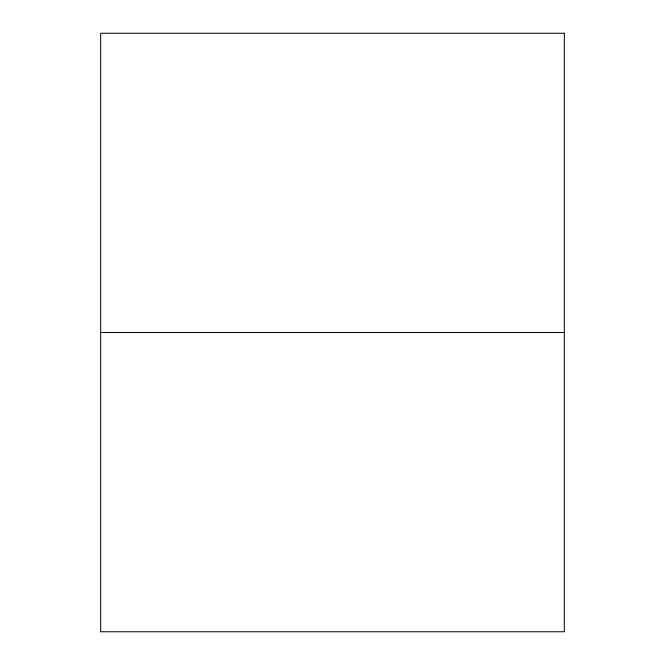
<?xml version="1.0" encoding="UTF-8"?>
<svg xmlns="http://www.w3.org/2000/svg" width="665" height="665" viewBox="0 0 665 665"><rect width="100%" height="100%" fill="white"/><g stroke="black" fill="none" stroke-linecap="round" stroke-linejoin="round"><path stroke-width="1" d="M100.673 332.5L564.327 332.5M564.327 33.25L100.673 33.25L100.673 631.75L564.327 631.75L564.327 33.25"/></g></svg>
